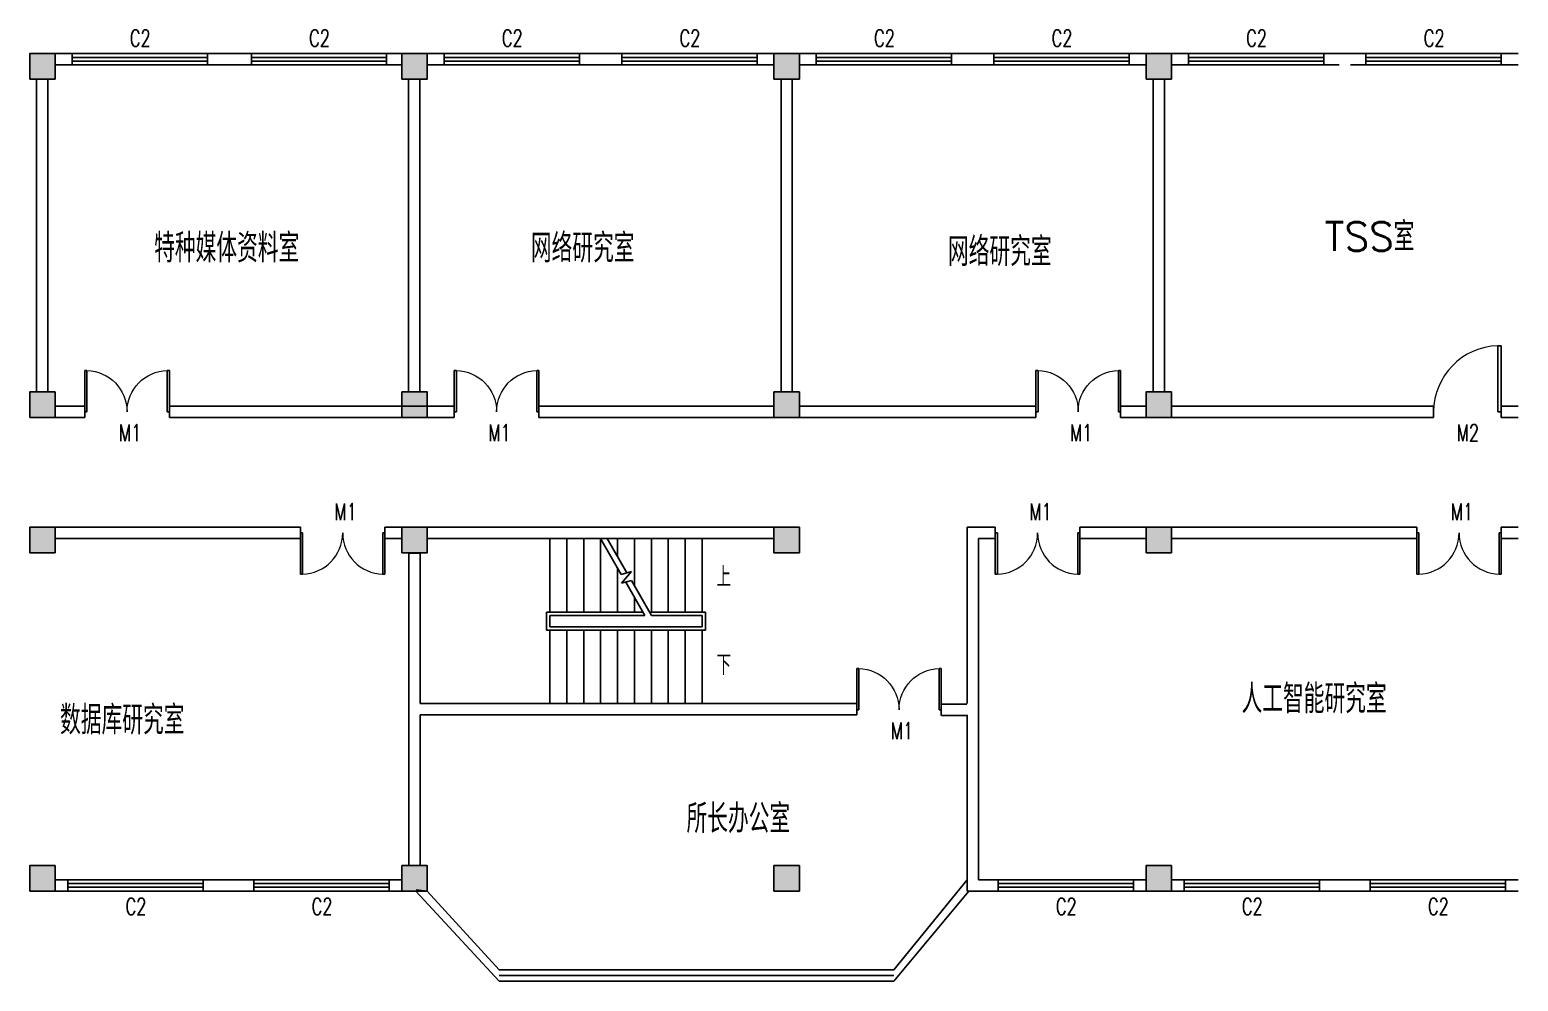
# Model space of a CAD drawing. Header units: millimetres. Extents: x 194 to 114499, y 121 to 30129.
# Drawn here: x 32869 to 59269, y 12504 to 29378 of the extents above; entities that cross this region are included whole.
import ezdxf

# ---------------------------------------------------------------- set-up
doc = ezdxf.new("R2010")
doc.units = ezdxf.units.MM
for name, color, linetype in [('COLUMN', 9, 'Continuous'), ('DIM_SYMB', 3, 'Continuous'), ('PUB_TEXT', 7, 'Continuous'), ('STAIR', 2, 'Continuous'), ('WALL', 9, 'Continuous'), ('WINDOW', 4, 'Continuous'), ('WINDOW_TEXT', 7, 'Continuous')]:
    doc.layers.add(name, color=color, linetype=linetype)
doc.styles.add('_TCH_DIM', font='SIMPLEX', dxfattribs={"bigfont": 'GBCBIG'})
doc.styles.add('_TCH_WINDOW', font='SIMPLEX', dxfattribs={"bigfont": 'GBCBIG'})
doc.styles.get("Standard").update_dxf_attribs({"font": 'txt', "bigfont": 'gbcbig.shx'})

# ---------------------------------------------------------------- blocks, each defined once
blk = doc.blocks.new('_FZHK')
blk.add_lwpolyline([(-0.5, -0.5), (0.5, -0.5), (0.5, 0.5), (-0.5, 0.5)], close=True)
blk = doc.blocks.new('$DorLib2D$00000001')
for p, q in [((0.45, 0.975), (0.5, 0.975)), ((0.45, 0), (0.45, 0.975)), ((0.5, 0), (0.5, 0.975)), ((0.5, 0), (0.45, 0))]:
    blk.add_line(p, q)
at = {"lineweight": 13}
blk.add_arc((0.475, 0), 0.975, 91.4693, 180, dxfattribs=at)
blk = doc.blocks.new('$DorLib2D$00000002')
for p, q in [((-0.5, 0), (-0.5, 0.4875)), ((-0.475, 0.4875), (-0.5, 0.4875)), ((-0.475, 0), (-0.475, 0.4875)), ((0.475, 0), (0.475, 0.4875)), ((0.475, 0.4875), (0.5, 0.4875)), ((0.5, 0), (0.5, 0.4875)), ((-0.5, 0), (-0.475, 0)), ((0.5, 0), (0.475, 0))]:
    blk.add_line(p, q)
at = {"lineweight": 13}
for centre, start, end in [((-0.4875, 0), 0, 88.53072), ((0.4875, 0), 91.46928, 180)]:
    blk.add_arc(centre, 0.4875, start, end, dxfattribs=at)
blk = doc.blocks.new('$TCHSYS$WIN2D')
for p, q in [((-0.5, 0.5), (0.5, 0.5)), ((-0.5, 0.5), (-0.5, -0.5)), ((0.5, 0.5), (0.5, -0.5)), ((0.5, 0.167), (-0.5, 0.167)), ((0.5, -0.167), (-0.5, -0.167)), ((-0.5, -0.5), (0.5, -0.5))]:
    blk.add_line(p, q)

msp = doc.modelspace()

# ---------------------------------------------------------------- hatches: boundary and pattern name
h = msp.add_hatch(color=256)
h.paths.add_polyline_path([(33093.6, 28954.3), (32868.6, 28954.3), (32868.6, 28729.3), (33093.6, 28729.3)])
h.paths.add_polyline_path([(33093.6, 28729.3), (33318.6, 28729.3), (33318.6, 28954.3), (33093.6, 28954.3)])
h.paths.add_polyline_path([(33093.6, 28504.3), (33318.6, 28504.3), (33318.6, 28729.3), (33093.6, 28729.3)])
h.paths.add_polyline_path([(33093.6, 28729.3), (32868.6, 28729.3), (32868.6, 28504.3), (33093.6, 28504.3)])
h.paths.add_polyline_path([(33093.6, 22729.3), (32868.6, 22729.3), (32868.6, 22504.3), (33093.6, 22504.3)])
h.paths.add_polyline_path([(33093.6, 22729.3), (33093.6, 22504.3), (33318.6, 22504.3), (33318.6, 22729.3)])
h.paths.add_polyline_path([(33318.6, 22729.3), (33318.6, 22954.3), (33093.6, 22954.3), (33093.6, 22729.3)])
h.paths.add_polyline_path([(33093.6, 22954.3), (32868.6, 22954.3), (32868.6, 22729.3), (33093.6, 22729.3)])
h.paths.add_polyline_path([(33093.6, 14554.3), (33093.6, 14104.3), (33318.6, 14104.3), (33318.6, 14554.3)])
h.paths.add_polyline_path([(32868.6, 14554.3), (32868.6, 14104.3), (33093.6, 14104.3), (33093.6, 14554.3)])
h = msp.add_hatch(color=256)
h.paths.add_polyline_path([(39693.6, 28954.3), (39468.6, 28954.3), (39468.6, 28729.3), (39693.6, 28729.3)])
h.paths.add_polyline_path([(39693.6, 28729.3), (39918.6, 28729.3), (39918.6, 28954.3), (39693.6, 28954.3)])
h.paths.add_polyline_path([(39693.6, 28504.3), (39918.6, 28504.3), (39918.6, 28729.3), (39693.6, 28729.3)])
h.paths.add_polyline_path([(39693.6, 28729.3), (39468.6, 28729.3), (39468.6, 28504.3), (39693.6, 28504.3)])
h.paths.add_polyline_path([(39693.6, 22729.3), (39468.6, 22729.3), (39468.6, 22504.3), (39693.6, 22504.3)])
h.paths.add_polyline_path([(39693.6, 22729.3), (39693.6, 22504.3), (39918.6, 22504.3), (39918.6, 22729.3)])
h.paths.add_polyline_path([(39918.6, 22729.3), (39918.6, 22954.3), (39693.6, 22954.3), (39693.6, 22729.3)])
h.paths.add_polyline_path([(39693.6, 22954.3), (39468.6, 22954.3), (39468.6, 22729.3), (39693.6, 22729.3)])
h.paths.add_polyline_path([(39693.6, 14554.3), (39693.6, 14104.3), (39918.6, 14104.3), (39918.6, 14554.3)])
h.paths.add_polyline_path([(39468.6, 14554.3), (39468.6, 14104.3), (39693.6, 14104.3), (39693.6, 14554.3)])
h = msp.add_hatch(color=256)
h.paths.add_polyline_path([(46293.6, 28954.3), (46068.6, 28954.3), (46068.6, 28729.3), (46293.6, 28729.3)])
h.paths.add_polyline_path([(46293.6, 28729.3), (46518.6, 28729.3), (46518.6, 28954.3), (46293.6, 28954.3)])
h.paths.add_polyline_path([(46293.6, 28504.3), (46518.6, 28504.3), (46518.6, 28729.3), (46293.6, 28729.3)])
h.paths.add_polyline_path([(46293.6, 28729.3), (46068.6, 28729.3), (46068.6, 28504.3), (46293.6, 28504.3)])
h.paths.add_polyline_path([(46293.6, 22729.3), (46068.6, 22729.3), (46068.6, 22504.3), (46293.6, 22504.3)])
h.paths.add_polyline_path([(46293.6, 22729.3), (46293.6, 22504.3), (46518.6, 22504.3), (46518.6, 22729.3)])
h.paths.add_polyline_path([(46518.6, 22729.3), (46518.6, 22954.3), (46293.6, 22954.3), (46293.6, 22729.3)])
h.paths.add_polyline_path([(46293.6, 22954.3), (46068.6, 22954.3), (46068.6, 22729.3), (46293.6, 22729.3)])
h.paths.add_polyline_path([(46293.6, 14554.3), (46293.6, 14104.3), (46518.6, 14104.3), (46518.6, 14554.3)])
h.paths.add_polyline_path([(46068.6, 14554.3), (46068.6, 14104.3), (46293.6, 14104.3), (46293.6, 14554.3)])
h = msp.add_hatch(color=256)
h.paths.add_polyline_path([(52893.6, 28954.3), (52668.6, 28954.3), (52668.6, 28729.3), (52893.6, 28729.3)])
h.paths.add_polyline_path([(52893.6, 28729.3), (53118.6, 28729.3), (53118.6, 28954.3), (52893.6, 28954.3)])
h.paths.add_polyline_path([(52893.6, 28504.3), (53118.6, 28504.3), (53118.6, 28729.3), (52893.6, 28729.3)])
h.paths.add_polyline_path([(52893.6, 28729.3), (52668.6, 28729.3), (52668.6, 28504.3), (52893.6, 28504.3)])
h.paths.add_polyline_path([(52893.6, 22729.3), (52668.6, 22729.3), (52668.6, 22504.3), (52893.6, 22504.3)])
h.paths.add_polyline_path([(52893.6, 22729.3), (52893.6, 22504.3), (53118.6, 22504.3), (53118.6, 22729.3)])
h.paths.add_polyline_path([(53118.6, 22729.3), (53118.6, 22954.3), (52893.6, 22954.3), (52893.6, 22729.3)])
h.paths.add_polyline_path([(52893.6, 22954.3), (52668.6, 22954.3), (52668.6, 22729.3), (52893.6, 22729.3)])
h.paths.add_polyline_path([(52893.6, 14554.3), (52893.6, 14104.3), (53118.6, 14104.3), (53118.6, 14554.3)])
h.paths.add_polyline_path([(52668.6, 14554.3), (52668.6, 14104.3), (52893.6, 14104.3), (52893.6, 14554.3)])
h = msp.add_hatch(color=256)
h.paths.add_polyline_path([(33093.6, 20554.3), (32868.6, 20554.3), (32868.6, 20329.3), (33093.6, 20329.3)])
h.paths.add_polyline_path([(33318.6, 20554.3), (33093.6, 20554.3), (33093.6, 20329.3), (33318.6, 20329.3)])
h.paths.add_polyline_path([(33318.6, 20329.3), (33093.6, 20329.3), (33093.6, 20104.3), (33318.6, 20104.3)])
h.paths.add_polyline_path([(33093.6, 20329.3), (32868.6, 20329.3), (32868.6, 20104.3), (33093.6, 20104.3)])
h = msp.add_hatch(color=256)
h.paths.add_polyline_path([(39693.6, 20554.3), (39468.6, 20554.3), (39468.6, 20329.3), (39693.6, 20329.3)])
h.paths.add_polyline_path([(39918.6, 20554.3), (39693.6, 20554.3), (39693.6, 20329.3), (39918.6, 20329.3)])
h.paths.add_polyline_path([(39918.6, 20329.3), (39693.6, 20329.3), (39693.6, 20104.3), (39918.6, 20104.3)])
h.paths.add_polyline_path([(39693.6, 20329.3), (39468.6, 20329.3), (39468.6, 20104.3), (39693.6, 20104.3)])
h = msp.add_hatch(color=256)
h.paths.add_polyline_path([(46293.6, 20554.3), (46068.6, 20554.3), (46068.6, 20329.3), (46293.6, 20329.3)])
h.paths.add_polyline_path([(46518.6, 20554.3), (46293.6, 20554.3), (46293.6, 20329.3), (46518.6, 20329.3)])
h.paths.add_polyline_path([(46518.6, 20329.3), (46293.6, 20329.3), (46293.6, 20104.3), (46518.6, 20104.3)])
h.paths.add_polyline_path([(46293.6, 20329.3), (46068.6, 20329.3), (46068.6, 20104.3), (46293.6, 20104.3)])
h = msp.add_hatch(color=256)
h.paths.add_polyline_path([(52893.6, 20554.3), (52668.6, 20554.3), (52668.6, 20329.3), (52893.6, 20329.3)])
h.paths.add_polyline_path([(53118.6, 20554.3), (52893.6, 20554.3), (52893.6, 20329.3), (53118.6, 20329.3)])
h.paths.add_polyline_path([(53118.6, 20329.3), (52893.6, 20329.3), (52893.6, 20104.3), (53118.6, 20104.3)])
h.paths.add_polyline_path([(52893.6, 20329.3), (52668.6, 20329.3), (52668.6, 20104.3), (52893.6, 20104.3)])

# ---------------------------------------------------------------- linework, layer by layer
for p, q in [((36498.4, 28754.3), (36280.8, 28754.3)), ((43193.6, 28754.3), (43393.6, 28754.3)), ((39918.6, 14104.3), (39718.6, 14104.3)), ((39918.6, 14104.3), (39719.8, 14125.7))]:
    msp.add_line(p, q)
at = {"layer": 'DIM_SYMB'}
for points in [[(44943.6, 18110.8, 0, 0, 0), (40943.6, 18110.8, 0, 0, 0), (40943.6, 19672.8, 0, 0, 0), (42993.6, 19672.8, 80, 0, 0), (43293.6, 19672.8, 0, 0, 0)], [(44943.6, 19672.8, 0, 0, 0), (43893.6, 19672.8, 80, 0, 0), (43593.6, 19672.8, 0, 0, 0)]]:
    msp.add_lwpolyline(points, format="xyseb", dxfattribs=at)
at = {"layer": 'STAIR'}
for p, q in [((42093.6, 20354.3), (39918.6, 20354.3)), ((42992.4, 20354.3), (42093.6, 20354.3)), ((42093.6, 19051.3), (42093.6, 20354.3)), ((42093.6, 19051.3), (42093.6, 20354.3)), ((42393.6, 19051.3), (42393.6, 20354.3)), ((42693.6, 19051.3), (42693.6, 20354.3)), ((43358.7, 19719.9), (42992.4, 20354.3)), ((42993.6, 19051.3), (42993.6, 20352.2)), ((44793.6, 20354.3), (43107.9, 20354.3)), ((43458.7, 19746.7), (43107.9, 20354.3)), ((43293.6, 20032.6), (43293.6, 20354.3)), ((43593.6, 19513), (43593.6, 20354.3)), ((43893.6, 19051.3), (43893.6, 20354.3)), ((44193.6, 19051.3), (44193.6, 20354.3)), ((44493.6, 19051.3), (44493.6, 20354.3)), ((44793.6, 19051.3), (44793.6, 20354.3)), ((39793.6, 20104.3), (39793.6, 17429.3)), ((43293.6, 19051.3), (43293.6, 19832.6)), ((43539.1, 19768.2), (43358.7, 19719.9)), ((43366.2, 19562.2), (43539.1, 19768.2)), ((43538.6, 19608.4), (43366.2, 19562.2)), ((43779.4, 18991.3), (43438.6, 19581.6)), ((43894.8, 18991.3), (43538.6, 19608.4)), ((43593.6, 19051.3), (43593.6, 19313)), ((43744.7, 19051.3), (42033.6, 19051.3)), ((42033.6, 19051.3), (42033.6, 18732.3)), ((44853.6, 19051.3), (43860.2, 19051.3)), ((44853.6, 18732.3), (44853.6, 19051.3)), ((43779.4, 18991.3), (42093.6, 18991.3)), ((43779.4, 18991.3), (42093.6, 18991.3)), ((42093.6, 18991.3), (42093.6, 18792.3)), ((42093.6, 18792.3), (42093.6, 18991.3)), ((42093.6, 18792.3), (44793.6, 18792.3)), ((42093.6, 18792.3), (44793.6, 18792.3)), ((44793.6, 18991.3), (43894.8, 18991.3)), ((44793.6, 18991.3), (43894.8, 18991.3)), ((44793.6, 18792.3), (44793.6, 18991.3)), ((44793.6, 18991.3), (44793.6, 18792.3)), ((42033.6, 18732.3), (44853.6, 18732.3)), ((42093.6, 18732.3), (42093.6, 17429.3)), ((42093.6, 17429.3), (42093.6, 18732.3)), ((42393.6, 18732.3), (42393.6, 17429.3)), ((42693.6, 18732.3), (42693.6, 17429.3)), ((42993.6, 18732.3), (42993.6, 17429.3)), ((43293.6, 18732.3), (43293.6, 17429.3)), ((43593.6, 18732.3), (43593.6, 17429.3)), ((43893.6, 18732.3), (43893.6, 17429.3)), ((44193.6, 18732.3), (44193.6, 17429.3)), ((44493.6, 18732.3), (44493.6, 17429.3)), ((44793.6, 18732.3), (44793.6, 17429.3)), ((39793.6, 17429.3), (42093.6, 17429.3)), ((42093.6, 17429.3), (44793.6, 17429.3))]:
    msp.add_line(p, q, dxfattribs=at)
at = {"layer": 'WALL'}
for p, q in [((33618.6, 28954.3), (33318.6, 28954.3)), ((33618.6, 28754.3), (33618.6, 28954.3)), ((36398.4, 28954.3), (36018.6, 28954.3)), ((36018.6, 28954.3), (36018.6, 28754.3)), ((36798.4, 28954.3), (36398.4, 28954.3)), ((36798.4, 28754.3), (36798.4, 28954.3)), ((39468.6, 28954.3), (39198.4, 28954.3)), ((39198.4, 28954.3), (39198.4, 28754.3)), ((40218.6, 28954.3), (39918.6, 28954.3)), ((40218.6, 28754.3), (40218.6, 28954.3)), ((43293.6, 28954.3), (42618.6, 28954.3)), ((42618.6, 28954.3), (42618.6, 28754.3)), ((43293.6, 28954.3), (46068.6, 28954.3)), ((46818.6, 28954.3), (46518.6, 28954.3)), ((46818.6, 28754.3), (46818.6, 28954.3)), ((49968.6, 28954.3), (49218.6, 28954.3)), ((49218.6, 28954.3), (49218.6, 28754.3)), ((49968.6, 28754.3), (49968.6, 28954.3)), ((52668.6, 28954.3), (52368.6, 28954.3)), ((52368.6, 28954.3), (52368.6, 28754.3)), ((53418.6, 28954.3), (53118.6, 28954.3)), ((53418.6, 28754.3), (53418.6, 28954.3)), ((56193.6, 28954.3), (55818.6, 28954.3)), ((55818.6, 28954.3), (55818.6, 28754.3)), ((56568.6, 28954.3), (56193.6, 28954.3)), ((56568.6, 28754.3), (56568.6, 28954.3)), ((59268.6, 28954.3), (58968.6, 28954.3)), ((58968.6, 28954.3), (58968.6, 28754.3)), ((33318.6, 28754.3), (33618.6, 28754.3)), ((36018.6, 28754.3), (36298.4, 28754.3)), ((36498.4, 28754.3), (36798.4, 28754.3)), ((39198.4, 28754.3), (39468.6, 28754.3)), ((39918.6, 28754.3), (40218.6, 28754.3)), ((42618.6, 28754.3), (43193.6, 28754.3)), ((43393.6, 28754.3), (46068.6, 28754.3)), ((46518.6, 28754.3), (46818.6, 28754.3)), ((49218.6, 28754.3), (49968.6, 28754.3)), ((52368.6, 28754.3), (52668.6, 28754.3)), ((53118.6, 28754.3), (53418.6, 28754.3)), ((55818.6, 28754.3), (56093.6, 28754.3)), ((56293.6, 28754.3), (56568.6, 28754.3)), ((58968.6, 28754.3), (59268.6, 28754.3)), ((32988.2, 28504.3), (32988.2, 22954.3)), ((33188.2, 28504.3), (33188.2, 22954.3)), ((39588.1, 28504.3), (39588.1, 22954.3)), ((39788.1, 28504.3), (39788.1, 22954.3)), ((46193.6, 22954.3), (46193.6, 28504.3)), ((46393.6, 22954.3), (46393.6, 28504.3)), ((52792.9, 22954.3), (52792.9, 28504.3)), ((52992.9, 22954.3), (52992.9, 28504.3)), ((33844.9, 22704.3), (33318.6, 22704.3)), ((33844.9, 22504.3), (33844.9, 22704.3)), ((35344.7, 22704.3), (39468.6, 22704.3)), ((35344.7, 22704.3), (35344.7, 22504.3)), ((38362.1, 22704.3), (40398.3, 22704.3)), ((40398.3, 22704.3), (39918.6, 22704.3)), ((40398.3, 22504.3), (40398.3, 22704.3)), ((46068.6, 22704.3), (41898.3, 22704.3)), ((41898.3, 22704.3), (41898.3, 22504.3)), ((50713.6, 22704.3), (46518.6, 22704.3)), ((50713.6, 22504.3), (50713.6, 22704.3)), ((52668.6, 22704.3), (52213.6, 22704.3)), ((52213.6, 22704.3), (52213.6, 22504.3)), ((57772.9, 22704.3), (53118.6, 22704.3)), ((57768.6, 22504.3), (57768.6, 22704.3)), ((59268.6, 22704.3), (58968.6, 22704.3)), ((58968.6, 22704.3), (58968.6, 22504.3)), ((33318.6, 22504.3), (33844.9, 22504.3)), ((35344.7, 22504.3), (39468.6, 22504.3)), ((38362.1, 22504.3), (40398, 22504.3)), ((41899, 22504.3), (46068.6, 22504.3)), ((46518.6, 22504.3), (50714.5, 22504.3)), ((52214.9, 22504.3), (52668.6, 22504.3)), ((53118.6, 22504.3), (57768.6, 22504.3)), ((58968.6, 22504.3), (59268.6, 22504.3)), ((37668.6, 20554.3), (33318.6, 20554.3)), ((33318.6, 20354.3), (37668.6, 20354.3)), ((37668.6, 20354.3), (37668.6, 20554.3)), ((39468.6, 20554.3), (39168.6, 20554.3)), ((39168.6, 20554.3), (39168.6, 20354.3)), ((39168.6, 20354.3), (39468.6, 20354.3)), ((39918.6, 20554.3), (46068.6, 20554.3)), ((39918.6, 20354.3), (46068.6, 20354.3)), ((49993.6, 20554.3), (49493.6, 20554.3)), ((49493.6, 17429.3), (49493.6, 20554.3)), ((49693.6, 20354.3), (49993.6, 20354.3)), ((49693.6, 17329.3), (49693.6, 20354.3)), ((49993.6, 20354.3), (49993.6, 20554.3)), ((52668.6, 20554.3), (51493.6, 20554.3)), ((51493.6, 20554.3), (51493.6, 20354.3)), ((51493.6, 20354.3), (52668.6, 20354.3)), ((57468.6, 20554.3), (53118.6, 20554.3)), ((53118.6, 20354.3), (57468.6, 20354.3)), ((57468.6, 20354.3), (57468.6, 20554.3)), ((59268.6, 20554.3), (58968.6, 20554.3)), ((58968.6, 20554.3), (58968.6, 20354.3)), ((58968.6, 20354.3), (59268.6, 20354.3)), ((39593.6, 20092.9), (39593.6, 17329.3)), ((39793.6, 20092.9), (39593.6, 20092.9)), ((39793.6, 20092.9), (39793.6, 17429.3)), ((39793.6, 17429.3), (47536.3, 17429.3)), ((47536.3, 17229.3), (47536.3, 17429.3)), ((39593.6, 17329.3), (39593.6, 14554.3)), ((39793.6, 17229.3), (39793.6, 14554.3)), ((39793.6, 17229.3), (47536.3, 17229.3)), ((49491.4, 17419.3), (49036.3, 17419.3)), ((49036.3, 17419.3), (49036.3, 17219.3)), ((49037.7, 17219.3), (49491.4, 17219.3)), ((49493.6, 14104.3), (49493.6, 17229.3)), ((49693.6, 14304.3), (49693.6, 17329.3)), ((33543.6, 14304.3), (33318.6, 14304.3)), ((33543.6, 14104.3), (33543.6, 14304.3)), ((36843.6, 14304.3), (35943.6, 14304.3)), ((35943.6, 14304.3), (35943.6, 14104.3)), ((36843.6, 14104.3), (36843.6, 14304.3)), ((39468.6, 14304.3), (39243.6, 14304.3)), ((39243.6, 14304.3), (39243.6, 14104.3)), ((48193.6, 12704.3), (49493.6, 14304.3)), ((50043.6, 14304.3), (49693.6, 14304.3)), ((50043.6, 14104.3), (50043.6, 14304.3)), ((52668.6, 14304.3), (52443.6, 14304.3)), ((52443.6, 14304.3), (52443.6, 14104.3)), ((53343.6, 14304.3), (53118.6, 14304.3)), ((53343.6, 14104.3), (53343.6, 14304.3)), ((56643.6, 14304.3), (55743.6, 14304.3)), ((55743.6, 14304.3), (55743.6, 14104.3)), ((56643.6, 14104.3), (56643.6, 14304.3)), ((59268.6, 14304.3), (59043.6, 14304.3)), ((59043.6, 14304.3), (59043.6, 14104.3)), ((33318.6, 14104.3), (33543.6, 14104.3)), ((35943.6, 14104.3), (36843.6, 14104.3)), ((39243.6, 14104.3), (39468.6, 14104.3)), ((39718.6, 14104.3), (41194.4, 12504.3)), ((41194.5, 12704.3), (39918.6, 14104.3)), ((49527, 14104.3), (48193.6, 12504.3)), ((49493.6, 14104.3), (50043.6, 14104.3)), ((52443.6, 14104.3), (52668.6, 14104.3)), ((53118.6, 14104.3), (53343.6, 14104.3)), ((55743.6, 14104.3), (56643.6, 14104.3)), ((59043.6, 14104.3), (59268.6, 14104.3)), ((41194.5, 12704.3), (48193.6, 12704.3)), ((41193.6, 12604.3), (48193.6, 12604.3)), ((41194.4, 12504.3), (48193.6, 12504.3))]:
    msp.add_line(p, q, dxfattribs=at)

# ---------------------------------------------------------------- block references
at = {"layer": 'COLUMN', "xscale": 450, "yscale": 450, "zscale": 450}
for p in [(33093.6, 28729.3), (39693.6, 28729.3), (46293.6, 28729.3), (52893.6, 28729.3), (33093.6, 22729.3), (39693.6, 22729.3), (46293.6, 22729.3), (52893.6, 22729.3), (33093.6, 20329.3), (39693.6, 20329.3), (46293.6, 20329.3), (52893.6, 20329.3), (33093.6, 14329.3), (39693.6, 14329.3), (46293.6, 14329.3), (52893.6, 14329.3)]:
    msp.add_blockref('_FZHK', p, dxfattribs=at)
at = {"layer": 'WINDOW'}
ref = msp.add_blockref('$TCHSYS$WIN2D', (34818.6, 28854.3), dxfattribs=dict(at, xscale=2400, yscale=-200, zscale=2400))
ref.add_attrib('A', 'C2', (34643.6, 29080.5), dxfattribs={"layer": 'WINDOW_TEXT', "height": 297.5, "style": '_TCH_WINDOW', "width": 0.705882})
ref = msp.add_blockref('$TCHSYS$WIN2D', (37998.4, 28854.3), dxfattribs=dict(at, xscale=2400, yscale=-200, zscale=2400))
ref.add_attrib('A', 'C2', (37823.4, 29080.5), dxfattribs={"layer": 'WINDOW_TEXT', "height": 297.5, "style": '_TCH_WINDOW', "width": 0.705882})
ref = msp.add_blockref('$TCHSYS$WIN2D', (41418.6, 28854.3), dxfattribs=dict(at, xscale=2400, yscale=-200, zscale=2400))
ref.add_attrib('A', 'C2', (41243.6, 29080.5), dxfattribs={"layer": 'WINDOW_TEXT', "height": 297.5, "style": '_TCH_WINDOW', "width": 0.705882})
ref = msp.add_blockref('$TCHSYS$WIN2D', (44568.6, 28854.3), dxfattribs=dict(at, xscale=2400, yscale=-200, zscale=2400))
ref.add_attrib('A', 'C2', (44393.6, 29080.5), dxfattribs={"layer": 'WINDOW_TEXT', "height": 297.5, "style": '_TCH_WINDOW', "width": 0.705882})
ref = msp.add_blockref('$TCHSYS$WIN2D', (48018.6, 28854.3), dxfattribs=dict(at, xscale=2400, yscale=-200, zscale=2400))
ref.add_attrib('A', 'C2', (47843.6, 29080.5), dxfattribs={"layer": 'WINDOW_TEXT', "height": 297.5, "style": '_TCH_WINDOW', "width": 0.705882})
ref = msp.add_blockref('$TCHSYS$WIN2D', (51168.6, 28854.3), dxfattribs=dict(at, xscale=2400, yscale=-200, zscale=2400))
ref.add_attrib('A', 'C2', (50993.6, 29080.5), dxfattribs={"layer": 'WINDOW_TEXT', "height": 297.5, "style": '_TCH_WINDOW', "width": 0.705882})
ref = msp.add_blockref('$TCHSYS$WIN2D', (54618.6, 28854.3), dxfattribs=dict(at, xscale=2400, yscale=-200, zscale=2400))
ref.add_attrib('A', 'C2', (54443.6, 29080.5), dxfattribs={"layer": 'WINDOW_TEXT', "height": 297.5, "style": '_TCH_WINDOW', "width": 0.705882})
ref = msp.add_blockref('$TCHSYS$WIN2D', (57768.6, 28854.3), dxfattribs=dict(at, xscale=2400, yscale=-200, zscale=2400))
ref.add_attrib('A', 'C2', (57593.6, 29080.5), dxfattribs={"layer": 'WINDOW_TEXT', "height": 297.5, "style": '_TCH_WINDOW', "width": 0.705882})
ref = msp.add_blockref('$DorLib2D$00000001', (58368.6, 22604.3), dxfattribs=dict(at, xscale=1200, yscale=1200, zscale=1200))
ref.add_attrib('A', 'M2', (58178.6, 22080.5), dxfattribs={"layer": 'WINDOW_TEXT', "height": 297.5, "style": '_TCH_WINDOW', "width": 0.705882})
ref = msp.add_blockref('$DorLib2D$00000002', (34594.7, 22604.2), dxfattribs=dict(at, xscale=-1500, yscale=1500, zscale=-1500))
ref.add_attrib('A', 'M1', (34449.7, 22080.4), dxfattribs={"layer": 'WINDOW_TEXT', "height": 297.5, "style": '_TCH_WINDOW', "width": 0.705882})
ref = msp.add_blockref('$DorLib2D$00000002', (41148.3, 22604.3), dxfattribs=dict(at, xscale=-1500, yscale=1500, zscale=-1500))
ref.add_attrib('A', 'M1', (41003.3, 22080.5), dxfattribs={"layer": 'WINDOW_TEXT', "height": 297.5, "style": '_TCH_WINDOW', "width": 0.705882})
ref = msp.add_blockref('$DorLib2D$00000002', (51463.6, 22604.3), dxfattribs=dict(at, xscale=-1500, yscale=1500, zscale=-1500))
ref.add_attrib('A', 'M1', (51318.6, 22080.5), dxfattribs={"layer": 'WINDOW_TEXT', "height": 297.5, "style": '_TCH_WINDOW', "width": 0.705882})
ref = msp.add_blockref('$DorLib2D$00000002', (38418.6, 20454.3), dxfattribs=dict(at, xscale=-1500, yscale=-1500, zscale=-1500))
ref.add_attrib('A', 'M1', (38273.6, 20680.5), dxfattribs={"layer": 'WINDOW_TEXT', "height": 297.5, "style": '_TCH_WINDOW', "width": 0.705882})
ref = msp.add_blockref('$DorLib2D$00000002', (50743.6, 20454.3), dxfattribs=dict(at, xscale=-1500, yscale=-1500, zscale=-1500))
ref.add_attrib('A', 'M1', (50598.6, 20680.5), dxfattribs={"layer": 'WINDOW_TEXT', "height": 297.5, "style": '_TCH_WINDOW', "width": 0.705882})
ref = msp.add_blockref('$DorLib2D$00000002', (58218.6, 20454.3), dxfattribs=dict(at, xscale=-1500, yscale=-1500, zscale=-1500))
ref.add_attrib('A', 'M1', (58073.6, 20680.5), dxfattribs={"layer": 'WINDOW_TEXT', "height": 297.5, "style": '_TCH_WINDOW', "width": 0.705882})
ref = msp.add_blockref('$DorLib2D$00000002', (48286.3, 17319.3), dxfattribs=dict(at, xscale=-1500, yscale=1500, zscale=-1500))
ref.add_attrib('A', 'M1', (48141.3, 16795.6), dxfattribs={"layer": 'WINDOW_TEXT', "height": 297.5, "style": '_TCH_WINDOW', "width": 0.705882})
ref = msp.add_blockref('$TCHSYS$WIN2D', (34743.6, 14204.3), dxfattribs=dict(at, xscale=2400, yscale=-200, zscale=2400, rotation=180))
ref.add_attrib('A', 'C2', (34568.6, 13680.5), dxfattribs={"layer": 'WINDOW_TEXT', "height": 297.5, "style": '_TCH_WINDOW', "width": 0.705882})
ref = msp.add_blockref('$TCHSYS$WIN2D', (38043.6, 14204.3), dxfattribs=dict(at, xscale=2400, yscale=-200, zscale=2400, rotation=180))
ref.add_attrib('A', 'C2', (37868.6, 13680.5), dxfattribs={"layer": 'WINDOW_TEXT', "height": 297.5, "style": '_TCH_WINDOW', "width": 0.705882})
ref = msp.add_blockref('$TCHSYS$WIN2D', (51243.6, 14204.3), dxfattribs=dict(at, xscale=2400, yscale=-200, zscale=2400, rotation=180))
ref.add_attrib('A', 'C2', (51068.6, 13680.5), dxfattribs={"layer": 'WINDOW_TEXT', "height": 297.5, "style": '_TCH_WINDOW', "width": 0.705882})
ref = msp.add_blockref('$TCHSYS$WIN2D', (54543.6, 14204.3), dxfattribs=dict(at, xscale=2400, yscale=-200, zscale=2400, rotation=180))
ref.add_attrib('A', 'C2', (54368.6, 13680.5), dxfattribs={"layer": 'WINDOW_TEXT', "height": 297.5, "style": '_TCH_WINDOW', "width": 0.705882})
ref = msp.add_blockref('$TCHSYS$WIN2D', (57843.6, 14204.3), dxfattribs=dict(at, xscale=2400, yscale=-200, zscale=2400, rotation=180))
ref.add_attrib('A', 'C2', (57668.6, 13680.5), dxfattribs={"layer": 'WINDOW_TEXT', "height": 297.5, "style": '_TCH_WINDOW', "width": 0.705882})

# ---------------------------------------------------------------- texts
at = {"layer": 'PUB_TEXT'}
for s, p in [('TSS室', (55834.6, 25457.3)), ('特种媒体资料室', (35075.1, 25252.2)), ('网络研究室', (41756.2, 25251.4)), ('网络研究室', (49154.1, 25187.6)), ('人工智能研究室', (54361.5, 17257.5)), ('数据库研究室', (33406.4, 16881.3)), ('所长办公室', (44516.9, 15133.9))]:
    msp.add_text(s, height=510.64, dxfattribs=at).set_placement(p)
at = {"layer": 'PUB_TEXT', "style": '_TCH_DIM'}
for s, p in [('上', (45048.6, 19497.8)), ('下', (45048.6, 17935.8))]:
    msp.add_text(s, height=357.4, dxfattribs=at).set_placement(p)

doc.saveas('drawing.dxf')
